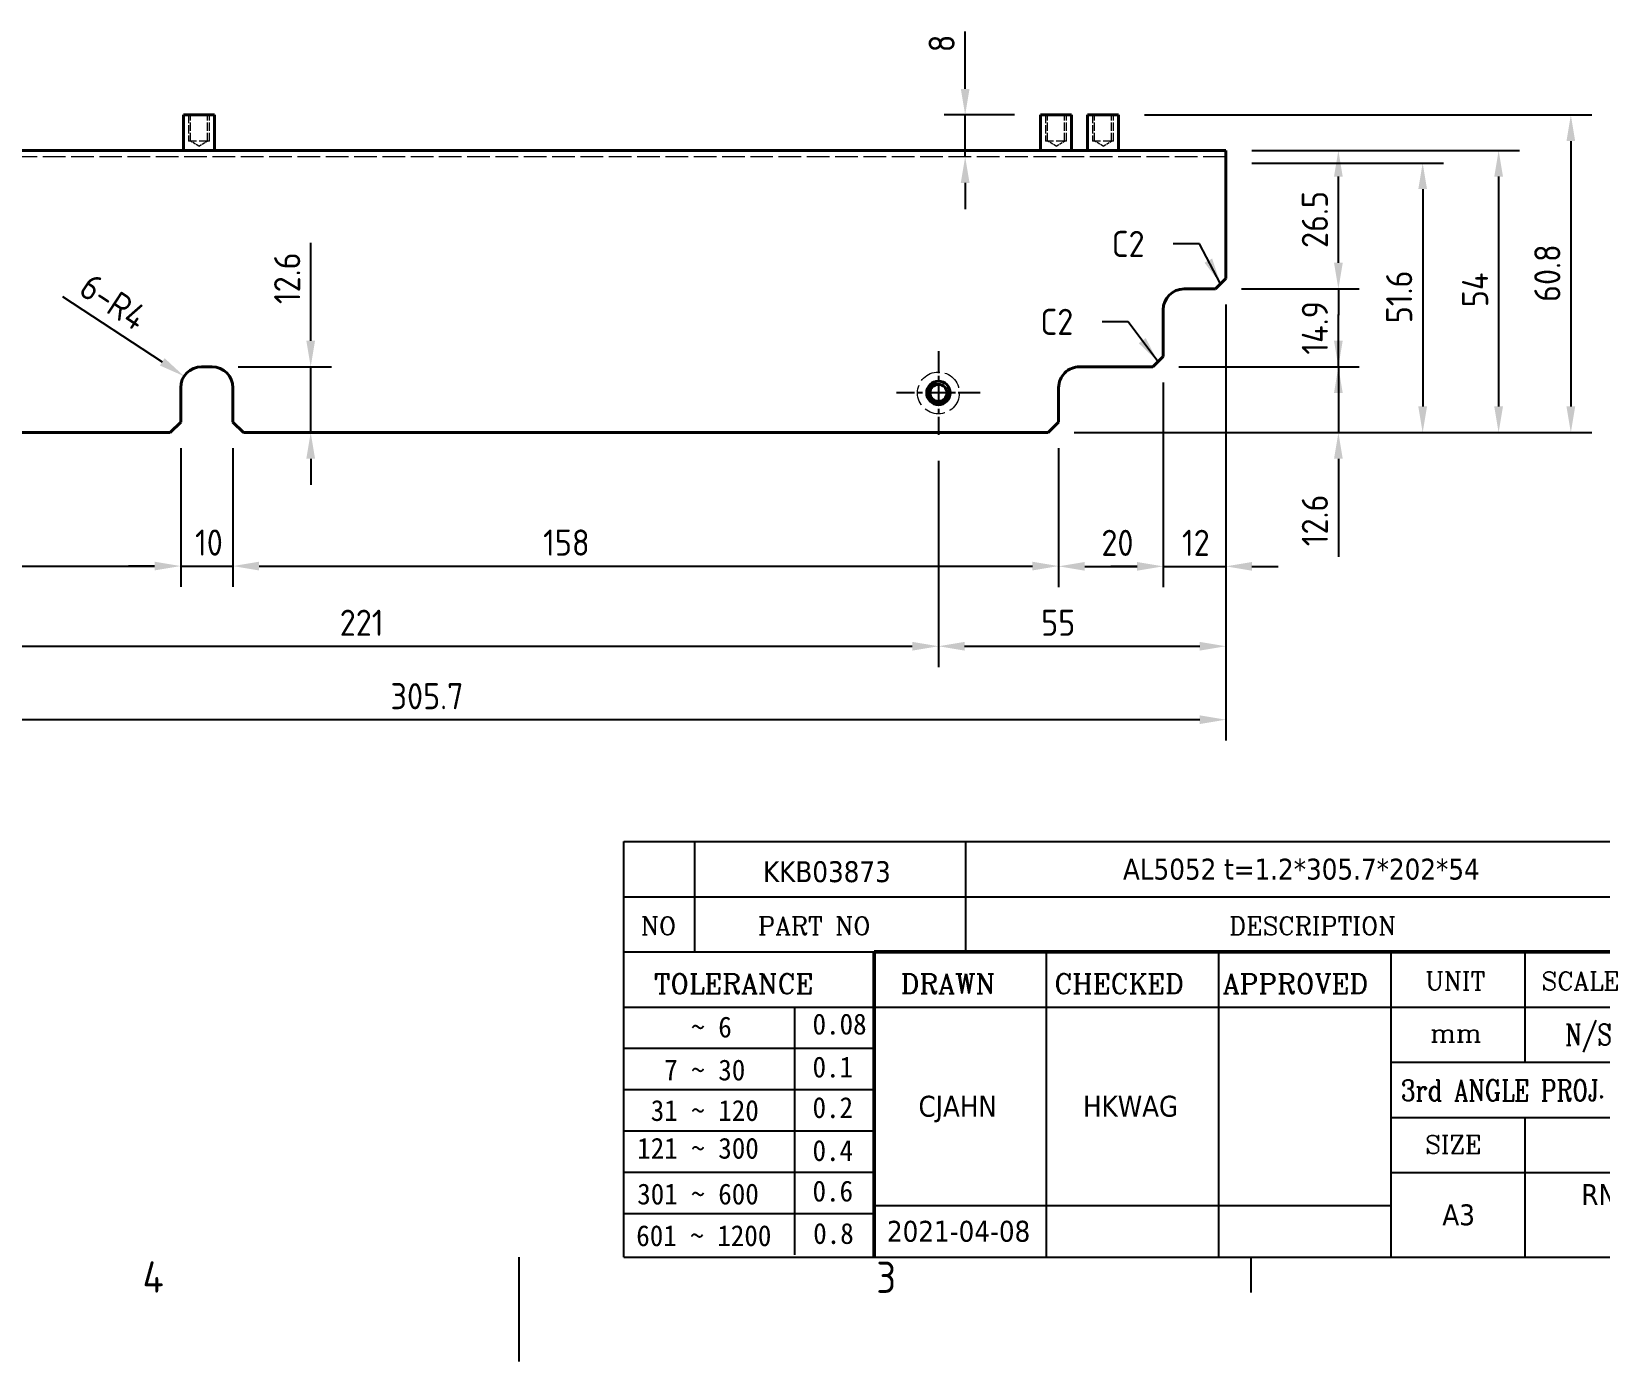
# Model space of a CAD drawing. Header units: millimetres. Extents: x 0 to 840, y 0 to 594.
# Drawn here: x 326.7 to 626.9, y 0 to 254.6 of the extents above; entities that cross this region are included whole.
import ezdxf
from ezdxf.enums import TextEntityAlignment as Align

# ---------------------------------------------------------------- set-up
doc = ezdxf.new("R2010")
doc.units = ezdxf.units.MM
doc.header["$LTSCALE"] = 2
doc.linetypes.add('CHAIN', pattern=[0.35429999999999995, 0.2362, -0.0295, 0.0591, -0.0295])
doc.linetypes.add('DASHED', pattern=[0.2067, 0.1654, -0.0413])
doc.layers.get('0').update_dxf_attribs({"color": 3, "lineweight": 25})
for name, color, linetype, lineweight in [('가려진 것(ISO)', 2, 'DASHED', 18), ('가시적인 것(ISO)', 3, 'Continuous', 40), ('가시적인 좁은 것(ISO)', 3, 'Continuous', 35), ('경계(ISO)', 7, 'Continuous', 25), ('기호(ISO)', 5, 'Continuous', 25), ('제목(ISO)', 5, 'Continuous', 50), ('중심 표식(ISO)', 1, 'Continuous', 25), ('치수(ISO)', 2, 'Continuous', 25)]:
    doc.layers.add(name, color=color, linetype=linetype, lineweight=lineweight)
doc.styles.add('HAN_291', font='')
doc.styles.add('RC_284', font='ROMANC.shx')
doc.styles.add('RC_287', font='ROMANC.shx')
doc.styles.add('문자 텍스트_PSTEK_POSCO', font='isocp.shx')
doc.styles.add('치수 텍스트_PSTEK_POSCO', font='isocp.shx')
doc.styles.add('텍스트 스타일198', font='tahoma.ttf')
doc.styles.add('텍스트 스타일333', font='ROMANC.shx', dxfattribs={"width": 0.800000011920929})
doc.styles.get('HAN_291').set_extended_font_data('GulimChe')
doc.dimstyles.new('치수_PSTEK_POSCO', dxfattribs={"dimscale": 2, "dimtxt": 2.5, "dimasz": 2.5, "dimexe": 2, "dimexo": 2.5, "dimgap": 1, "dimtad": 1, "dimrnd": 1e-08, "dimdsep": 46, "dimtxsty": '치수 텍스트_PSTEK_POSCO', "dimcen": 0.09, "dimdle": 10, "dimclrd": 7, "dimclre": 7, "dimclrt": 2, "dimadec": 1, "dimazin": 2, "dimtfac": 1, "dimtmove": 0, "dimatfit": 3, "dimfxl": 0, "dimtolj": 1, "dimlwd": -1, "dimlwe": -1, "dimarcsym": 0})
doc.dimstyles.new('치수_PSTEK_POSCO$7', dxfattribs={"dimscale": 2, "dimtxt": 2.5, "dimasz": 2.5, "dimexe": 2, "dimexo": 2.5, "dimgap": 1, "dimtad": 1, "dimrnd": 1e-08, "dimdsep": 46, "dimtxsty": '치수 텍스트_PSTEK_POSCO', "dimcen": 0.09, "dimdle": 10, "dimclrd": 7, "dimclre": 7, "dimclrt": 2, "dimadec": 1, "dimazin": 2, "dimtfac": 1, "dimtmove": 0, "dimatfit": 3, "dimfxl": 0, "dimtolj": 1, "dimlwd": -1, "dimlwe": -1, "dimarcsym": 0})

# ---------------------------------------------------------------- blocks, each defined once
blk = doc.blocks.new('경계 Default Border')
at = {"layer": '경계(ISO)'}
blk.add_line((280, 10), (280, 6.599999666213989), dxfattribs=at)
at = {"layer": '경계(ISO)', "flags": 128}
blk.add_lwpolyline([(210, 0), (210, 10)], dxfattribs=at)
at = {"layer": '경계(ISO)', "color": 2, "char_height": 3.00000011920929, "attachment_point": 7, "style": '문자 텍스트_PSTEK_POSCO'}
for s, insert in [('4', (173.9734701308116, 6.59999988079071)), ('3', (244.1685395229535, 6.57139439638704))]:
    blk.add_mtext(s, dxfattribs=dict(at, insert=insert))
blk = doc.blocks.new('제목 블록 PSTEK')
at = {"color": 180}
for p, q in [((182.475792979055, 11.79100474011392), (182.4757929790549, 51.56524660363496)), ((182.4757929790549, 51.56524660363496), (372.4757929537551, 51.56524660363496)), ((189.2651435055721, 51.56524660363496), (189.2651435055722, 41.00524660363494)), ((215.2152739891528, 41.00524660363494), (215.2152739891528, 51.56524660363496)), ((182.475792979055, 46.2852466036349), (372.4757929537551, 46.28524660363492)), ((182.475792979055, 41.00524660363493), (206.451475290024, 41.00524660363493)), ((222.9401812389276, 11.79100474011392), (222.9401812389276, 41.00524660363494)), ((239.4288871878316, 11.79100474011392), (239.4288871878316, 41.00524660363494)), ((255.9175931367356, 11.79100474011392), (255.9175931367356, 41.00524660363494)), ((268.6918866058747, 41.00524660363494), (268.6918866058747, 30.44524660363498)), ((182.475792979055, 35.72524660363497), (206.451475290024, 35.72524660363497)), ((198.8621818849491, 12.02524660363491), (198.8621818849491, 35.72524660363497)), ((206.451475290024, 35.72524660363497), (372.4757929537551, 35.72524660363497)), ((182.475792979055, 31.77524660363492), (206.451475290024, 31.77524660363492)), ((255.917593136736, 30.44524660363498), (372.4757929537552, 30.44524660363501)), ((182.475792979055, 27.82524660363487), (206.451475290024, 27.82524660363487)), ((255.9175931367359, 25.16524660363502), (372.4757929537552, 25.165246603635)), ((268.6918866058744, 25.16524660363502), (268.6918866058744, 11.79100474011392)), ((182.475792979055, 23.87524660363505), (206.451475290024, 23.87524660363505)), ((182.475792979055, 19.92524660363478), (206.451475290024, 19.92524660363478)), ((255.9175931367359, 19.88524660363481), (310.0881549537553, 19.88524660363481)), ((206.451475290024, 16.74100474011396), (255.9175931367359, 16.74100474011396)), ((182.475792979055, 15.97524660363496), (206.451475290024, 15.97524660363496)), ((182.475792979055, 11.79100474011392), (372.4757929537551, 11.79100474011389))]:
    blk.add_line(p, q, dxfattribs=at)
at = {"color": 7, "lineweight": 50}
for p, q in [((206.4514752900237, 11.79100474011392), (206.4514752900237, 41.00524660363494)), ((206.451475290024, 41.00524660363494), (372.4757929537551, 41.00524660363496))]:
    blk.add_line(p, q, dxfattribs=at)
at = {"layer": '제목(ISO)', "lineweight": 18}
blk.add_line((182.475792979055, 35.72500474011393), (182.475792979055, 11.79100474011392), dxfattribs=at)
at = {"color": 2}
for s, height, style, p in [('NO', 1.742399930953979, 'RC_284', (184.135398793432, 42.62317362549192)), ('PART NO', 1.742399930953979, 'RC_284', (195.3359407378685, 42.62317362549192)), ('DESCRIPTION', 1.742399930953979, 'RC_284', (240.4025565652523, 42.62317362549192)), ('UNIT', 1.742399930953979, 'RC_284', (259.1652673287452, 37.34317362549218)), ('SCALE', 1.742399930953979, 'RC_284', (270.2934779252897, 37.34317362549218)), (' TOLERANCE', 1.899999976158142, 'RC_287', (184.0872874387979, 37.00893196870329)), ('DRAWN', 1.899999976158142, 'RC_287', (208.9766620976279, 37.00893196870329)), ('CHECKED', 1.899999976158142, 'RC_287', (223.6856844514997, 37.00893196870329)), ('APPROVED', 1.899999976158142, 'RC_287', (239.7795453577791, 37.00893196870329)), ('    ~ 6', 2.000000029802322, 'HAN_291', (183.7721304966814, 32.8176515608431)), ('0.08', 2.000000029802322, 'HAN_291', (200.5467345600617, 33.09873600004101)), ('mm', 1.742399930953979, 'RC_284', (259.6505418159997, 32.3543089683787)), ('  7 ~ 30', 2.000000029802322, 'HAN_291', (183.7721304966814, 28.70538114822415)), ('0.1', 2.000000029802322, 'HAN_291', (200.5467345600617, 28.98646558742206)), ('0.2', 2.000000029802322, 'HAN_291', (200.5467345600617, 25.10736625836028)), (' 31 ~ 120', 2.000000029802322, 'HAN_291', (183.7721304966814, 24.82628181916237)), ('121 ~ 300', 2.000000029802322, 'HAN_291', (183.7721304966814, 21.21401206133254)), ('0.4', 2.000000029802322, 'HAN_291', (200.5467345600617, 20.99509650053045)), ('SIZE', 1.742399930953979, 'RC_284', (259.1652673287452, 21.69497768947366)), ('301 ~ 600', 2.000000029802322, 'HAN_291', (183.7721304966814, 16.83491273227077)), ('0.6', 2.000000029802322, 'HAN_291', (200.5467345600617, 17.11599717146868)), ('0.8', 2.000000029802322, 'HAN_291', (200.6097246063884, 13.05732192299702)), ('601 ~ 1200', 2.000000029802322, 'HAN_291', (183.6802025156883, 12.84759660881125))]:
    blk.add_text(s, height=height, dxfattribs=dict(at, style=style)).set_placement(p)
at = {"color": 7, "style": '텍스트 스타일333', "width": 0.7999999523162842}
blk.add_text('N/S', height=2.000000029802322, dxfattribs=at).set_placement((274.7838860285014, 33.08524660363496), align=Align.MIDDLE_CENTER)
at = {"color": 2, "style": '텍스트 스타일333', "width": 0.7999999523162842}
blk.add_text('3rd ANGLE PROJ.', height=2.000000029802322, dxfattribs=at).set_placement((256.8430306642954, 26.76148381654429))
at = {"layer": '제목(ISO)', "color": 7, "style": '텍스트 스타일198'}
for tag, p in [('부품_번호_001', (195.8125351691155, 47.68004260673702)), ('설명_001', (230.2458606806515, 47.92245856837096)), ('재질_001', (290.6002202955571, 47.92524659519488)), ("3._Q'TY_001", (312.7051684940307, 47.92188863680521)), ('질량\\P3;_001', (350.3046145979153, 48.1643332325385)), ('제목_001', (335.5349605824892, 32.12134217035067)), ('부품_번호_001', (334.4717754223474, 26.8052465951949)), ('설계자_001', (210.6823963971569, 25.23312566343435)), ('점검자_001', (226.4283219502686, 25.23446884679021)), ('프로젝트_001', (274.1013553075239, 16.78148811978295)), ('시트_크기_001', (260.807090429518, 14.83812566343425)), ('작성_날짜_001', (207.6662781715662, 13.26600473167383)), ('프로젝트_002', (277.7057745177354, 13.35760888113144))]:
    blk.add_attdef(tag, p, '', height=2.000000029802322, dxfattribs=at)
for tag, p in [('4._COLOR', (327.6805273250926, 48.92524660363493)), ('1._MODEL_NAME', (341.233897335037, 38.36524660363497)), ('엔지니어링_승인자', (247.673240162284, 26.23312567187446)), ('점검_날짜', (231.1845342133799, 14.26600474011394)), ('엔지니어링_승인_날짜', (247.6732401622839, 14.26600474011394))]:
    blk.add_attdef(tag, text='', height=2.000000029802322, dxfattribs=at).set_placement(p, align=Align.MIDDLE_CENTER)
blk = doc.blocks.new('*D25')
at = {"layer": 'Defpoints', "color": 0}
for p in [(534.6799769927854, 238.6161119862028), (521.2299769927856, 177.8161119861994), (621.2441186094193, 177.8161119861994)]:
    blk.add_point(p, dxfattribs=at)
at = {"layer": '치수(ISO)', "color": 7}
for p, q in [((539.6799769927854, 238.6161119862028), (625.2441186094193, 238.6161119862028)), ((621.2441186094193, 233.6161119862028), (621.2441186094193, 182.8161119861994)), ((526.2299769927856, 177.8161119861994), (625.2441186094193, 177.8161119861994))]:
    blk.add_line(p, q, dxfattribs=at)
for points in [[(620.4107852760859, 233.6161119862028), (622.0774519427526, 233.6161119862028), (621.2441186094193, 238.6161119862028)], [(620.4107852760859, 182.8161119861994), (622.0774519427526, 182.8161119861994), (621.2441186094193, 177.8161119861994)]]:
    blk.add_solid(points, dxfattribs=at)
at = {"layer": '치수(ISO)', "color": 2, "insert": (616.7441186094193, 202.8165056869885), "char_height": 5, "attachment_point": 4, "rotation": 90, "style": '치수 텍스트_PSTEK_POSCO'}
blk.add_mtext('\\A1;60.8', dxfattribs=at)
blk = doc.blocks.new('*D26')
at = {"layer": 'Defpoints', "color": 0}
for p in [(249.5299769927859, 177.8161119862), (355.2299769927843, 179.8161119861994), (355.2299769927843, 152.2710177613072)]:
    blk.add_point(p, dxfattribs=at)
at = {"layer": '치수(ISO)', "color": 7}
for p, q in [((355.2299769927843, 174.8161119861994), (355.2299769927843, 148.2710177613072)), ((249.5299769927859, 172.8161119862), (249.5299769927859, 148.2710177613072)), ((254.5299769927859, 152.2710177613072), (350.2299769927843, 152.2710177613072))]:
    blk.add_line(p, q, dxfattribs=at)
for points in [[(254.5299769927859, 153.1043510946405), (254.5299769927859, 151.4376844279738), (249.5299769927859, 152.2710177613072)], [(350.2299769927843, 153.1043510946405), (350.2299769927843, 151.4376844279738), (355.2299769927843, 152.2710177613072)]]:
    blk.add_solid(points, dxfattribs=at)
at = {"layer": '치수(ISO)', "color": 2, "insert": (303.1799769927856, 156.7710177613072), "char_height": 5, "attachment_point": 4, "style": '치수 텍스트_PSTEK_POSCO'}
blk.add_mtext('\\A1;105.7', dxfattribs=at)
blk = doc.blocks.new('*D27')
at = {"layer": 'Defpoints', "color": 0}
for p in [(355.2299769927843, 179.8161119861994), (365.2299769927844, 179.8161119861994), (365.2299769927844, 152.2710177613072)]:
    blk.add_point(p, dxfattribs=at)
at = {"layer": '치수(ISO)', "color": 7}
for p, q in [((355.2299769927843, 174.8161119861994), (355.2299769927843, 148.2710177613072)), ((365.2299769927844, 174.8161119861994), (365.2299769927844, 148.2710177613072)), ((350.2299769927843, 152.2710177613072), (345.2299769927843, 152.2710177613072)), ((355.2299769927843, 152.2710177613072), (365.2299769927844, 152.2710177613072)), ((370.2299769927844, 152.2710177613072), (375.2299769927844, 152.2710177613072))]:
    blk.add_line(p, q, dxfattribs=at)
for points in [[(350.2299769927843, 153.1043510946405), (350.2299769927843, 151.4376844279738), (355.2299769927843, 152.2710177613072)], [(370.2299769927844, 153.1043510946405), (370.2299769927844, 151.4376844279738), (365.2299769927844, 152.2710177613072)]]:
    blk.add_solid(points, dxfattribs=at)
at = {"layer": '치수(ISO)', "color": 2, "insert": (357.9780084888473, 156.7710177613072), "char_height": 5, "attachment_point": 4, "style": '치수 텍스트_PSTEK_POSCO'}
blk.add_mtext('\\A1;10', dxfattribs=at)
blk = doc.blocks.new('*D28')
at = {"layer": 'Defpoints', "color": 0}
for p in [(365.2299769927844, 179.8161119861995), (523.2299769927855, 179.8161119861994), (523.2299769927855, 152.2710177613072)]:
    blk.add_point(p, dxfattribs=at)
at = {"layer": '치수(ISO)', "color": 7}
for p, q in [((365.2299769927844, 174.8161119861995), (365.2299769927844, 148.2710177613072)), ((523.2299769927855, 174.8161119861994), (523.2299769927855, 148.2710177613072)), ((370.2299769927844, 152.2710177613072), (518.2299769927855, 152.2710177613072))]:
    blk.add_line(p, q, dxfattribs=at)
for points in [[(370.2299769927844, 153.1043510946405), (370.2299769927844, 151.4376844279738), (365.2299769927844, 152.2710177613072)], [(518.2299769927855, 153.1043510946405), (518.2299769927855, 151.4376844279738), (523.2299769927855, 152.2710177613072)]]:
    blk.add_solid(points, dxfattribs=at)
at = {"layer": '치수(ISO)', "color": 2, "insert": (424.5799769927848, 156.7710177613072), "char_height": 5, "attachment_point": 4, "style": '치수 텍스트_PSTEK_POSCO'}
blk.add_mtext('\\A1;158', dxfattribs=at)
blk = doc.blocks.new('*D29')
at = {"layer": 'Defpoints', "color": 0}
for p in [(543.2299769927854, 192.4161119861996), (523.2299769927855, 179.8161119861994), (543.2299769927854, 152.2210177613071)]:
    blk.add_point(p, dxfattribs=at)
at = {"layer": '치수(ISO)', "color": 7}
for p, q in [((543.2299769927854, 187.4161119861996), (543.2299769927854, 148.2210177613071)), ((523.2299769927855, 174.8161119861994), (523.2299769927855, 148.2210177613071)), ((528.2299769927855, 152.2210177613071), (538.2299769927854, 152.2210177613071))]:
    blk.add_line(p, q, dxfattribs=at)
for points in [[(528.2299769927855, 153.0543510946405), (528.2299769927855, 151.3876844279738), (523.2299769927855, 152.2210177613071)], [(538.2299769927854, 153.0543510946405), (538.2299769927854, 151.3876844279738), (543.2299769927854, 152.2210177613071)]]:
    blk.add_solid(points, dxfattribs=at)
at = {"layer": '치수(ISO)', "color": 2, "insert": (531.4145242368801, 156.7215098872913), "char_height": 5, "attachment_point": 4, "style": '치수 텍스트_PSTEK_POSCO'}
blk.add_mtext('\\A1;20', dxfattribs=at)
blk = doc.blocks.new('*D30')
at = {"layer": 'Defpoints', "color": 0}
for p in [(555.2299769927855, 207.3161119861995), (249.5299769927859, 177.8161119862), (249.5299769927859, 122.8651641086743)]:
    blk.add_point(p, dxfattribs=at)
at = {"layer": '치수(ISO)', "color": 7}
for p, q in [((555.2299769927855, 202.3161119861995), (555.2299769927855, 118.8651641086743)), ((249.5299769927859, 172.8161119862), (249.5299769927859, 118.8651641086743)), ((550.2299769927855, 122.8651641086743), (254.5299769927859, 122.8651641086743))]:
    blk.add_line(p, q, dxfattribs=at)
for points in [[(254.5299769927859, 123.6984974420076), (254.5299769927859, 122.0318307753409), (249.5299769927859, 122.8651641086743)], [(550.2299769927855, 123.6984974420076), (550.2299769927855, 122.0318307753409), (555.2299769927855, 122.8651641086743)]]:
    blk.add_solid(points, dxfattribs=at)
at = {"layer": '치수(ISO)', "color": 2, "insert": (395.3799769927857, 127.3651641086743), "char_height": 5, "attachment_point": 4, "style": '치수 텍스트_PSTEK_POSCO'}
blk.add_mtext('\\A1;305.7', dxfattribs=at)
blk = doc.blocks.new('*D31')
at = {"layer": 'Defpoints', "color": 0}
for p in [(361.2299769927844, 190.4161119861995), (367.2299769927844, 177.8161119861995), (380.1096656436227, 177.8161119861995)]:
    blk.add_point(p, dxfattribs=at)
at = {"layer": '치수(ISO)', "color": 7}
for p, q in [((380.1096656436227, 195.4161119861995), (380.1096656436227, 214.1641434822625)), ((366.2299769927844, 190.4161119861995), (384.1096656436227, 190.4161119861995)), ((380.1096656436227, 177.8161119861995), (380.1096656436227, 190.4161119861995)), ((380.1096656436227, 172.8161119861995), (380.1096656436227, 167.8161119861995))]:
    blk.add_line(p, q, dxfattribs=at)
for points in [[(379.2763323102894, 195.4161119861995), (380.942998976956, 195.4161119861995), (380.1096656436227, 190.4161119861995)], [(379.2763323102894, 172.8161119861995), (380.942998976956, 172.8161119861995), (380.1096656436227, 177.8161119861995)]]:
    blk.add_solid(points, dxfattribs=at)
at = {"layer": '치수(ISO)', "color": 2, "insert": (375.6091735176384, 202.4161119861995), "char_height": 5, "attachment_point": 4, "rotation": 90, "style": '치수 텍스트_PSTEK_POSCO'}
blk.add_mtext('\\A1;12.6', dxfattribs=at)
blk = doc.blocks.new('*D32')
at = {"layer": 'Defpoints', "color": 0}
for p in [(541.2299769927855, 190.4161119861996), (521.2299769927856, 177.8161119861994), (576.7617023809884, 177.8161119861994)]:
    blk.add_point(p, dxfattribs=at)
at = {"layer": '치수(ISO)', "color": 7}
for p, q in [((576.7617023809884, 195.4161119861996), (576.7617023809884, 200.4161119861996)), ((546.2299769927855, 190.4161119861996), (580.7617023809884, 190.4161119861996)), ((576.7617023809884, 190.4161119861996), (576.7617023809884, 177.8161119861994)), ((526.2299769927856, 177.8161119861994), (580.7617023809884, 177.8161119861994)), ((576.7617023809884, 172.8161119861994), (576.7617023809884, 154.0680804901364))]:
    blk.add_line(p, q, dxfattribs=at)
for points in [[(575.928369047655, 195.4161119861996), (577.5950357143217, 195.4161119861996), (576.7617023809884, 190.4161119861996)], [(575.928369047655, 172.8161119861994), (577.5950357143217, 172.8161119861994), (576.7617023809884, 177.8161119861994)]]:
    blk.add_solid(points, dxfattribs=at)
at = {"layer": '치수(ISO)', "color": 2, "insert": (572.2612102550041, 156.0680804901365), "char_height": 5, "attachment_point": 4, "rotation": 90, "style": '치수 텍스트_PSTEK_POSCO'}
blk.add_mtext('\\A1;12.6', dxfattribs=at)
blk = doc.blocks.new('*D33')
at = {"layer": 'Defpoints', "color": 0}
for p in [(355.8861743921748, 188.611330464656), (359.2299769927843, 186.4161119861995)]:
    blk.add_point(p, dxfattribs=at)
at = {"layer": '치수(ISO)', "color": 7}
blk.add_line((332.6474045467969, 203.8676667603069), (351.7064211414129, 191.3553535627266), dxfattribs=at)
blk.add_solid([(352.1637583244246, 192.0519791045202), (351.2490839584011, 190.6587280209329), (355.8861743921748, 188.611330464656)], dxfattribs=at)
at = {"layer": '치수(ISO)', "color": 2, "insert": (336.7889266353653, 206.5318354467644), "char_height": 5, "attachment_point": 4, "rotation": 326.7149565264146, "style": '치수 텍스트_PSTEK_POSCO'}
blk.add_mtext('\\A1;6-R4', dxfattribs=at)
blk = doc.blocks.new('*D34')
at = {"layer": 'Defpoints', "color": 0}
for p in [(555.2299769927855, 229.4161119861995), (521.2299769927856, 177.8161119861994), (592.8921495727564, 177.8161119861994)]:
    blk.add_point(p, dxfattribs=at)
at = {"layer": '치수(ISO)', "color": 7}
for p, q in [((560.2299769927855, 229.4161119861995), (596.8921495727564, 229.4161119861995)), ((592.8921495727564, 224.4161119861995), (592.8921495727564, 182.8161119861994)), ((526.2299769927856, 177.8161119861994), (596.8921495727564, 177.8161119861994))]:
    blk.add_line(p, q, dxfattribs=at)
for points in [[(592.058816239423, 224.4161119861995), (593.7254829060897, 224.4161119861995), (592.8921495727564, 229.4161119861995)], [(592.058816239423, 182.8161119861994), (593.7254829060897, 182.8161119861994), (592.8921495727564, 177.8161119861994)]]:
    blk.add_solid(points, dxfattribs=at)
at = {"layer": '치수(ISO)', "color": 2, "insert": (588.3921495727564, 198.742096238168), "char_height": 5, "attachment_point": 4, "rotation": 90, "style": '치수 텍스트_PSTEK_POSCO'}
blk.add_mtext('\\A1;51.6', dxfattribs=at)
blk = doc.blocks.new('*D35')
at = {"layer": 'Defpoints', "color": 0}
for p in [(553.2299769927854, 205.3161119861995), (576.7617023809884, 205.3161119861994), (541.2299769927855, 190.4161119861996)]:
    blk.add_point(p, dxfattribs=at)
at = {"layer": '치수(ISO)', "color": 7}
for p, q in [((576.7617023809884, 210.3161119861994), (576.7617023809884, 215.3161119861994)), ((558.2299769927854, 205.3161119861995), (580.7617023809884, 205.3161119861994)), ((576.7617023809884, 205.3161119861994), (576.7617023809884, 200.3161119861994)), ((576.7617023809884, 195.4161119861996), (576.7617023809884, 200.3161119861994)), ((576.7617023809884, 190.4161119861996), (576.7617023809884, 195.4161119861996)), ((546.2299769927855, 190.4161119861996), (580.7617023809884, 190.4161119861996)), ((576.7617023809884, 185.4161119861996), (576.7617023809884, 180.4161119861996))]:
    blk.add_line(p, q, dxfattribs=at)
for points in [[(575.928369047655, 210.3161119861995), (577.5950357143217, 210.3161119861994), (576.7617023809884, 205.3161119861994)], [(575.928369047655, 185.4161119861996), (577.5950357143217, 185.4161119861996), (576.7617023809884, 190.4161119861996)]]:
    blk.add_solid(points, dxfattribs=at)
at = {"layer": '치수(ISO)', "color": 2, "insert": (572.2617023809884, 192.7371282886952), "char_height": 5, "attachment_point": 4, "rotation": 90, "style": '치수 텍스트_PSTEK_POSCO'}
blk.add_mtext('\\A1;14.9', dxfattribs=at)
blk = doc.blocks.new('*D36')
at = {"layer": 'Defpoints', "color": 0}
for p in [(555.2299769927855, 231.8161119862003), (576.7617023809884, 231.8161119862002), (553.2299769927854, 205.3161119861995)]:
    blk.add_point(p, dxfattribs=at)
at = {"layer": '치수(ISO)', "color": 7}
for p, q in [((560.2299769927855, 231.8161119862003), (580.7617023809884, 231.8161119862002)), ((576.7617023809884, 210.3161119861994), (576.7617023809884, 226.8161119862002)), ((558.2299769927854, 205.3161119861995), (580.7617023809884, 205.3161119861994))]:
    blk.add_line(p, q, dxfattribs=at)
for points in [[(575.928369047655, 226.8161119862003), (577.5950357143217, 226.8161119862002), (576.7617023809884, 231.8161119862002)], [(575.928369047655, 210.3161119861995), (577.5950357143217, 210.3161119861994), (576.7617023809884, 205.3161119861994)]]:
    blk.add_solid(points, dxfattribs=at)
at = {"layer": '치수(ISO)', "color": 2, "insert": (572.2612102550041, 213.1490743436381), "char_height": 5, "attachment_point": 4, "rotation": 90, "style": '치수 텍스트_PSTEK_POSCO'}
blk.add_mtext('\\A1;26.5', dxfattribs=at)
blk = doc.blocks.new('*D37')
at = {"layer": 'Defpoints', "color": 0}
for p in [(519.7799769927856, 238.616111986228), (505.3449476292253, 230.6161119862003), (555.2299769927855, 230.6161119862003)]:
    blk.add_point(p, dxfattribs=at)
at = {"layer": '치수(ISO)', "color": 7}
for p, q in [((505.3449476292253, 243.616111986228), (505.3449476292253, 254.616111986228)), ((514.7799769927856, 238.616111986228), (501.3449476292253, 238.616111986228)), ((505.3449476292253, 230.6161119862003), (505.3449476292253, 238.616111986228)), ((505.3449476292253, 225.6161119862003), (505.3449476292253, 220.6161119862003))]:
    blk.add_line(p, q, dxfattribs=at)
for points in [[(504.5116142958919, 243.616111986228), (506.1782809625586, 243.616111986228), (505.3449476292253, 238.616111986228)], [(504.5116142958919, 225.6161119862003), (506.1782809625586, 225.6161119862003), (505.3449476292253, 230.6161119862003)]]:
    blk.add_solid(points, dxfattribs=at)
at = {"layer": '치수(ISO)', "color": 2, "insert": (500.8449476292252, 250.6161119862281), "char_height": 5, "attachment_point": 4, "rotation": 90, "style": '치수 텍스트_PSTEK_POSCO'}
blk.add_mtext('\\A1;8', dxfattribs=at)
blk = doc.blocks.new('*D38')
at = {"layer": 'Defpoints', "color": 0}
for p in [(555.2299769927855, 231.8161119862003), (521.2299769927856, 177.8161119861994), (607.4255118520542, 177.8161119861994)]:
    blk.add_point(p, dxfattribs=at)
at = {"layer": '치수(ISO)', "color": 7}
for p, q in [((560.2299769927855, 231.8161119862003), (611.4255118520542, 231.8161119862002)), ((607.4255118520542, 226.8161119862002), (607.4255118520542, 182.8161119861994)), ((526.2299769927856, 177.8161119861994), (611.4255118520542, 177.8161119861994))]:
    blk.add_line(p, q, dxfattribs=at)
for points in [[(606.5921785187209, 226.8161119862002), (608.2588451853876, 226.8161119862002), (607.4255118520542, 231.8161119862002)], [(606.5921785187209, 182.8161119861994), (608.2588451853876, 182.8161119861994), (607.4255118520542, 177.8161119861994)]]:
    blk.add_solid(points, dxfattribs=at)
at = {"layer": '치수(ISO)', "color": 2, "insert": (602.9255118520542, 201.8161119861999), "char_height": 5, "attachment_point": 4, "rotation": 90, "style": '치수 텍스트_PSTEK_POSCO'}
blk.add_mtext('\\A1;54', dxfattribs=at)
blk = doc.blocks.new('*D45')
at = {"layer": 'Defpoints', "color": 0}
for p in [(555.2299769927855, 207.3161119861995), (543.2299769927854, 192.4161119861996), (555.2299769927855, 152.2210177613071)]:
    blk.add_point(p, dxfattribs=at)
at = {"layer": '치수(ISO)', "color": 7}
for p, q in [((555.2299769927855, 202.3161119861995), (555.2299769927855, 148.2210177613071)), ((543.2299769927854, 187.4161119861996), (543.2299769927854, 148.2210177613071)), ((538.2299769927854, 152.2210177613071), (533.2299769927854, 152.2210177613071)), ((543.2299769927854, 152.2210177613071), (555.2299769927855, 152.2210177613071)), ((560.2299769927855, 152.2210177613071), (565.2299769927855, 152.2210177613071))]:
    blk.add_line(p, q, dxfattribs=at)
for points in [[(538.2299769927854, 153.0543510946405), (538.2299769927854, 151.3876844279738), (543.2299769927854, 152.2210177613071)], [(560.2299769927855, 153.0543510946405), (560.2299769927855, 151.3876844279738), (555.2299769927855, 152.2210177613071)]]:
    blk.add_solid(points, dxfattribs=at)
at = {"layer": '치수(ISO)', "color": 2, "insert": (546.8298293549901, 156.7215098872913), "char_height": 5, "attachment_point": 4, "style": '치수 텍스트_PSTEK_POSCO'}
blk.add_mtext('\\A1;12', dxfattribs=at)
blk = doc.blocks.new('*D46')
at = {"layer": 'Defpoints', "color": 0}
for p in [(279.2299769927855, 177.4161119861998), (500.2299769927855, 177.4161119861999), (500.2299769927855, 136.9248804571875)]:
    blk.add_point(p, dxfattribs=at)
at = {"layer": '치수(ISO)', "color": 7}
for p, q in [((279.2299769927855, 172.4161119861998), (279.2299769927855, 132.9248804571875)), ((500.2299769927855, 172.4161119861999), (500.2299769927855, 132.9248804571875)), ((284.2299769927855, 136.9248804571875), (495.2299769927855, 136.9248804571875))]:
    blk.add_line(p, q, dxfattribs=at)
for points in [[(284.2299769927855, 137.7582137905208), (284.2299769927855, 136.0915471238542), (279.2299769927855, 136.9248804571875)], [(495.2299769927855, 137.7582137905208), (495.2299769927855, 136.0915471238542), (500.2299769927855, 136.9248804571875)]]:
    blk.add_solid(points, dxfattribs=at)
at = {"layer": '치수(ISO)', "color": 2, "insert": (385.666492740817, 141.4253725831717), "char_height": 5, "attachment_point": 4, "style": '치수 텍스트_PSTEK_POSCO'}
blk.add_mtext('\\A1;221', dxfattribs=at)
blk = doc.blocks.new('*D47')
at = {"layer": 'Defpoints', "color": 0}
for p in [(555.2299769927855, 207.3161119861996), (500.2299769927855, 177.4161119861999), (555.2299769927855, 136.9248804571875)]:
    blk.add_point(p, dxfattribs=at)
at = {"layer": '치수(ISO)', "color": 7}
for p, q in [((555.2299769927855, 202.3161119861996), (555.2299769927855, 132.9248804571875)), ((500.2299769927855, 172.4161119861999), (500.2299769927855, 132.9248804571875)), ((505.2299769927855, 136.9248804571875), (550.2299769927855, 136.9248804571875))]:
    blk.add_line(p, q, dxfattribs=at)
for points in [[(505.2299769927855, 137.7582137905208), (505.2299769927855, 136.0915471238542), (500.2299769927855, 136.9248804571875)], [(550.2299769927855, 137.7582137905208), (550.2299769927855, 136.0915471238542), (555.2299769927855, 136.9248804571875)]]:
    blk.add_solid(points, dxfattribs=at)
at = {"layer": '치수(ISO)', "color": 2, "insert": (519.8764236021923, 141.4248804571875), "char_height": 5, "attachment_point": 4, "style": '치수 텍스트_PSTEK_POSCO'}
blk.add_mtext('\\A1;55', dxfattribs=at)

msp = doc.modelspace()

# ---------------------------------------------------------------- linework, layer by layer
at = {"layer": '가려진 것(ISO)', "ltscale": 4.761641502380371}
for p, q in [((356.7299769927855, 238.6161119862028), (356.7299769927855, 233.6161119862028)), ((357.1089769927855, 233.6161119862028), (357.1089769927855, 238.6161119862028)), ((360.3509769927854, 233.6161119862028), (360.3509769927854, 238.6161119862028)), ((360.7299769927855, 233.6161119862028), (360.7299769927855, 238.6161119862028)), ((520.7299769927855, 238.616111986228), (520.7299769927855, 233.616111986228)), ((521.1089769927855, 233.616111986228), (521.1089769927855, 238.616111986228)), ((524.3509769927855, 233.616111986228), (524.3509769927855, 238.616111986228)), ((524.7299769927855, 233.616111986228), (524.7299769927855, 238.616111986228)), ((529.7299769927855, 238.6161119862028), (529.7299769927855, 233.6161119862028)), ((530.1089769927854, 233.6161119862028), (530.1089769927854, 238.6161119862028)), ((533.3509769927855, 233.6161119862028), (533.3509769927855, 238.6161119862028)), ((533.7299769927854, 233.6161119862028), (533.7299769927854, 238.6161119862028))]:
    msp.add_line(p, q, dxfattribs=at)
at = {"layer": '가려진 것(ISO)', "ltscale": 5.983680725097656}
for p, q in [((360.7299769927855, 233.6161119862028), (356.7299769927854, 233.6161119862028)), ((524.7299769927855, 233.616111986228), (520.7299769927854, 233.616111986228)), ((533.7299769927854, 233.6161119862028), (529.7299769927855, 233.6161119862028))]:
    msp.add_line(p, q, dxfattribs=at)
at = {"layer": '가려진 것(ISO)', "ltscale": 1.80089795589447}
for p, q in [((358.7299769927854, 232.6421169227591), (357.1089769927855, 233.6161119862028)), ((358.7299769927854, 232.6421169227591), (360.3509769927854, 233.6161119862028)), ((522.7299769927855, 232.6421169227844), (521.1089769927855, 233.616111986228)), ((522.7299769927855, 232.6421169227844), (524.3509769927855, 233.616111986228)), ((531.7299769927855, 232.6421169227592), (530.1089769927854, 233.6161119862028)), ((531.7299769927855, 232.6421169227592), (533.3509769927855, 233.6161119862028))]:
    msp.add_line(p, q, dxfattribs=at)
at = {"layer": '가려진 것(ISO)', "ltscale": 13.10128593444824}
msp.add_line((555.2299769927855, 230.6161119862003), (251.9299769927854, 230.6161119862002), dxfattribs=at)
at = {"layer": '가려진 것(ISO)', "ltscale": 12.15904235839844}
msp.add_circle((500.2299769927855, 185.4161119861999), 4, dxfattribs=at)
at = {"layer": '가시적인 것(ISO)'}
for p, q in [((355.7799769927854, 238.6161119862028), (361.6799769927854, 238.6161119862028)), ((355.7799769927854, 231.8161119862028), (355.7799769927854, 238.6161119862028)), ((361.6799769927854, 231.8161119862028), (361.6799769927854, 238.6161119862028)), ((519.7799769927855, 238.616111986228), (525.6799769927854, 238.616111986228)), ((519.7799769927856, 231.816111986228), (519.7799769927856, 238.616111986228)), ((525.6799769927854, 231.816111986228), (525.6799769927854, 238.616111986228)), ((528.7799769927855, 238.6161119862028), (534.6799769927854, 238.6161119862028)), ((528.7799769927855, 231.8161119862028), (528.7799769927855, 238.6161119862028)), ((534.6799769927854, 231.8161119862028), (534.6799769927854, 238.6161119862028)), ((251.9299769927854, 231.8161119862002), (555.2299769927855, 231.8161119862003)), ((555.2299769927855, 229.4161119861995), (555.2299769927855, 231.8161119862002)), ((555.2299769927855, 229.4161119861996), (555.2299769927855, 207.3161119861995)), ((555.2299769927855, 207.3161119861995), (553.2299769927854, 205.3161119861995)), ((547.2299769927855, 205.3161119861995), (553.2299769927854, 205.3161119861995)), ((543.2299769927854, 192.4161119861996), (543.2299769927854, 201.3161119861995)), ((543.2299769927854, 192.4161119861996), (541.2299769927855, 190.4161119861996)), ((359.2299769927843, 190.4161119861995), (361.2299769927844, 190.4161119861995)), ((527.2299769927855, 190.4161119861996), (541.2299769927855, 190.4161119861996)), ((355.2299769927843, 179.8161119861995), (355.2299769927843, 186.4161119861995)), ((365.2299769927843, 186.4161119861995), (365.2299769927844, 179.8161119861995)), ((523.2299769927855, 179.8161119861994), (523.2299769927855, 186.4161119861996)), ((353.2299769927843, 177.8161119861995), (251.5785051302093, 177.8161119861995)), ((355.2299769927843, 179.8161119861995), (353.2299769927843, 177.8161119861995)), ((367.2299769927844, 177.8161119861995), (365.2299769927844, 179.8161119861995)), ((521.2299769927856, 177.8161119861994), (367.2299769927844, 177.8161119861995)), ((523.2299769927855, 179.8161119861994), (521.2299769927856, 177.8161119861994))]:
    msp.add_line(p, q, dxfattribs=at)
for centre, radius in [((500.2299769927855, 185.4161119861996), 2.25), ((500.2299769927855, 185.4161119861999), 1.621)]:
    msp.add_circle(centre, radius, dxfattribs=at)
for centre, radius, start, end in [((547.2299769927855, 201.3161119861995), 4.000000000000004, 90, 180), ((359.2299769927843, 186.4161119861995), 4.000000000000012, 90, 180), ((361.2299769927844, 186.4161119861995), 4.000000000000012, 0, 90), ((527.2299769927855, 186.4161119861996), 3.999999999999968, 89.99999999999899, 180)]:
    msp.add_arc(centre, radius, start, end, dxfattribs=at)
at = {"layer": '가시적인 좁은 것(ISO)'}
msp.add_arc((500.2299769927855, 185.4161119861999), 2.000000000000004, 100.0000000000501, 9.999999999997407, dxfattribs=at)
at = {"layer": '중심 표식(ISO)', "linetype": 'CHAIN', "ltscale": 8.889559745788574}
for p, q in [((500.2299769927855, 193.4161119861999), (500.2299769927855, 177.4161119861999)), ((508.2299769927855, 185.4161119861999), (492.2299769927855, 185.4161119861999))]:
    msp.add_line(p, q, dxfattribs=at)

# ---------------------------------------------------------------- block references
at = {"xscale": 2, "yscale": 2, "zscale": 2}
msp.add_blockref('경계 Default Border', (0, 0), dxfattribs=at)
ref = msp.add_blockref('제목 블록 PSTEK', (75.04841409248968, -3.58200948022779), dxfattribs=dict(xscale=2, yscale=2, zscale=2))
ref.add_attrib('설계자_001', 'CJAHN', (496.4132068868034, 46.8842418466409), dxfattribs={"layer": '제목(ISO)', "color": 7, "height": 4.000000059604645, "style": '텍스트 스타일198'})
ref.add_attrib('점검자_001', 'HKWAG', (527.9050579930267, 46.88692821335263), dxfattribs={"layer": '제목(ISO)', "color": 7, "height": 4.000000059604645, "style": '텍스트 스타일198'})
ref.add_attrib('프로젝트_001', 'RND_컨버터_2021_ESC_', (623.2511247075374, 29.98096675933811), dxfattribs={"layer": '제목(ISO)', "color": 7, "height": 4.000000059604645, "style": '텍스트 스타일198'})
ref.add_attrib('시트_크기_001', 'A3', (596.6625949515255, 26.09424184664072), dxfattribs={"layer": '제목(ISO)', "color": 7, "height": 4.000000059604645, "style": '텍스트 스타일198'})
ref.add_attrib('작성_날짜_001', '2021-04-08', (490.3809704356221, 22.94999998311987), dxfattribs={"layer": '제목(ISO)', "color": 7, "height": 4.000000059604645, "style": '텍스트 스타일198'})
ref.add_attrib('설명_001', 'AL5052 t=1.2*305.7*202*54', (535.5401354537928, 92.26290765651414), dxfattribs={"layer": '제목(ISO)', "color": 7, "height": 4.000000059604645, "style": '텍스트 스타일198'})
ref.add_attrib('부품_번호_001', 'KKB03873', (466.6734844307206, 91.77807573324625), dxfattribs={"layer": '제목(ISO)', "color": 7, "height": 4.000000059604645, "style": '텍스트 스타일198'})

# ---------------------------------------------------------------- texts
at = {"layer": '기호(ISO)', "color": 2, "char_height": 5, "attachment_point": 4, "style": '치수 텍스트_PSTEK_POSCO'}
for insert in [(533.3865844807825, 213.9331802197411), (519.7503472945133, 199.018680089175)]:
    msp.add_mtext('{C2}', dxfattribs=dict(at, insert=insert))

# ---------------------------------------------------------------- dimensions: what is measured, and where the dimension line sits
at = {"layer": '치수(ISO)', "color": 7}
for base, p1, p2, angle, override, picture, middle in [((505.3449476292253, 230.6161119862003), (519.7799769927856, 238.616111986228), (555.2299769927855, 230.6161119862003), 90, {"dimdec": 2, "dimse2": 1, "dimtp": 0, "dimtm": -0, "dimtdec": 2, "dimtofl": 1, "dimatfit": 1}, '*D37', (505.3449476292252, 251.6161119862281)), ((621.2441186094193, 177.8161119861994), (534.6799769927854, 238.6161119862028), (521.2299769927856, 177.8161119861994), 90, {"dimdec": 2, "dimtp": 0, "dimtm": -0, "dimtdec": 2, "dimtofl": 0, "dimatfit": 1}, '*D25', (621.2441186094193, 208.2161119862011)), ((607.4255118520542, 177.8161119861994), (555.2299769927855, 231.8161119862003), (521.2299769927856, 177.8161119861994), 270, {"dimdec": 2, "dimtp": 0, "dimtm": -0, "dimtdec": 2, "dimtofl": 0, "dimatfit": 1}, '*D38', (607.4255118520542, 204.8161119861999)), ((576.7617023809884, 231.8161119862002), (553.2299769927854, 205.3161119861995), (555.2299769927855, 231.8161119862003), 270, {"dimdec": 2, "dimtp": 0, "dimtm": -0, "dimtdec": 2, "dimtofl": 0, "dimatfit": 1}, '*D36', (576.7617023809884, 218.5661119861999)), ((592.8921495727564, 177.8161119861994), (555.2299769927855, 229.4161119861995), (521.2299769927856, 177.8161119861994), 90, {"dimdec": 2, "dimtp": 0, "dimtm": -0, "dimtdec": 2, "dimtofl": 0, "dimatfit": 1}, '*D34', (592.8921495727564, 203.6161119861995)), ((380.1096656436227, 177.8161119861995), (361.2299769927844, 190.4161119861995), (367.2299769927844, 177.8161119861995), 90, {"dimdec": 2, "dimse2": 1, "dimtp": 0, "dimtm": -0, "dimtdec": 2, "dimtofl": 1, "dimatfit": 1}, '*D31', (380.1096656436226, 207.290127734231)), ((576.7617023809884, 205.3161119861994), (541.2299769927855, 190.4161119861996), (553.2299769927854, 205.3161119861995), 90, {"dimdec": 2, "dimtp": 0, "dimtm": -0, "dimtdec": 2, "dimtofl": 0}, '*D35', (576.7617023809884, 197.9161119861996)), ((249.5299769927859, 122.8651641086743), (555.2299769927855, 207.3161119861995), (249.5299769927859, 177.8161119862), 180, {"dimdec": 2, "dimtp": 0, "dimtm": -0, "dimtdec": 2, "dimtofl": 0, "dimatfit": 1}, '*D30', (402.3799769927857, 122.8651641086743)), ((555.2299769927855, 136.9248804571875), (500.2299769927855, 177.4161119861999), (555.2299769927855, 207.3161119861996), 180, {"dimdec": 2, "dimtp": 0, "dimtm": -0, "dimtdec": 2, "dimtofl": 0, "dimatfit": 1}, '*D47', (522.7299769927855, 136.9248804571875)), ((555.2299769927855, 152.2210177613071), (543.2299769927854, 192.4161119861996), (555.2299769927855, 207.3161119861995), 180, {"dimdec": 2, "dimtp": 0, "dimtm": -0, "dimtdec": 2, "dimtofl": 1, "dimatfit": 1}, '*D45', (549.2299769927854, 152.2210177613071)), ((576.7617023809884, 177.8161119861994), (541.2299769927855, 190.4161119861996), (521.2299769927856, 177.8161119861994), 90, {"dimdec": 2, "dimtp": 0, "dimtm": -0, "dimtdec": 2, "dimtofl": 1, "dimatfit": 1}, '*D32', (576.7617023809884, 160.942096238168)), ((543.2299769927854, 152.2210177613071), (523.2299769927855, 179.8161119861994), (543.2299769927854, 192.4161119861996), 180, {"dimdec": 2, "dimtp": 0, "dimtm": -0, "dimtdec": 2, "dimtofl": 0, "dimatfit": 1}, '*D29', (534.2299769927856, 152.2210177613071)), ((355.2299769927843, 152.2710177613072), (249.5299769927859, 177.8161119862), (355.2299769927843, 179.8161119861994), 180, {"dimdec": 2, "dimtp": 0, "dimtm": -0, "dimtdec": 2, "dimtofl": 0, "dimatfit": 1}, '*D26', (309.6799769927856, 152.2710177613072)), ((500.2299769927855, 136.9248804571875), (279.2299769927855, 177.4161119861998), (500.2299769927855, 177.4161119861999), 180, {"dimdec": 2, "dimtp": 0, "dimtm": -0, "dimtdec": 2, "dimtofl": 0, "dimatfit": 1}, '*D46', (389.7299769927855, 136.9248804571875))]:
    dim = msp.add_linear_dim(base=base, p1=p1, p2=p2, angle=angle, dimstyle='치수_PSTEK_POSCO', override=override, dxfattribs=at)
    dim.commit()
    dim.dimension.update_dxf_attribs({"geometry": picture, "text_midpoint": middle, "dimtype": 160})
dim = msp.add_radius_dim(center=(359.2299769927843, 186.4161119861995), mpoint=(355.8861743921748, 188.611330464656), text='6-<>', dimstyle='치수_PSTEK_POSCO', override={"dimdec": 2, "dimcen": 0, "dimtp": 0, "dimtm": -0, "dimtdec": 2, "dimtofl": 0}, dxfattribs=at)
dim.commit()
dim.dimension.update_dxf_attribs({"geometry": '*D33', "text_midpoint": (342.5566570069875, 202.7452996362378)})
for base, p1, p2, override, picture, middle in [((365.2299769927844, 152.2710177613072), (355.2299769927843, 179.8161119861994), (365.2299769927844, 179.8161119861994), {"dimdec": 2, "dimtp": 0, "dimtm": -0, "dimtdec": 2, "dimtofl": 1, "dimatfit": 1}, '*D27', (360.2299769927843, 152.2710177613072)), ((523.2299769927855, 152.2710177613072), (365.2299769927844, 179.8161119861995), (523.2299769927855, 179.8161119861994), {"dimdec": 2, "dimtp": 0, "dimtm": -0, "dimtdec": 2, "dimtofl": 0, "dimatfit": 1}, '*D28', (428.5799769927848, 152.2710177613072))]:
    dim = msp.add_linear_dim(base=base, p1=p1, p2=p2, dimstyle='치수_PSTEK_POSCO', override=override, dxfattribs=at)
    dim.commit()
    dim.dimension.update_dxf_attribs({"geometry": picture, "text_midpoint": middle, "dimtype": 160})

# ---------------------------------------------------------------- leaders
at = {"layer": '기호(ISO)', "color": 7, "annotation_type": 0, "has_hookline": 1, "hookline_direction": 1, "text_width": 6.033290404425418}
for points in [[(554.2299769927855, 206.3161119861995), (550.1696594557962, 213.9331802197411), (545.1696594557962, 213.9331802197411)], [(542.2299769927854, 191.4161119861996), (536.533422269527, 199.018680089175), (531.533422269527, 199.018680089175)]]:
    msp.add_leader(points, dimstyle='치수_PSTEK_POSCO$7', override={"dimtad": 0}, dxfattribs=at)

doc.saveas('drawing.dxf')
